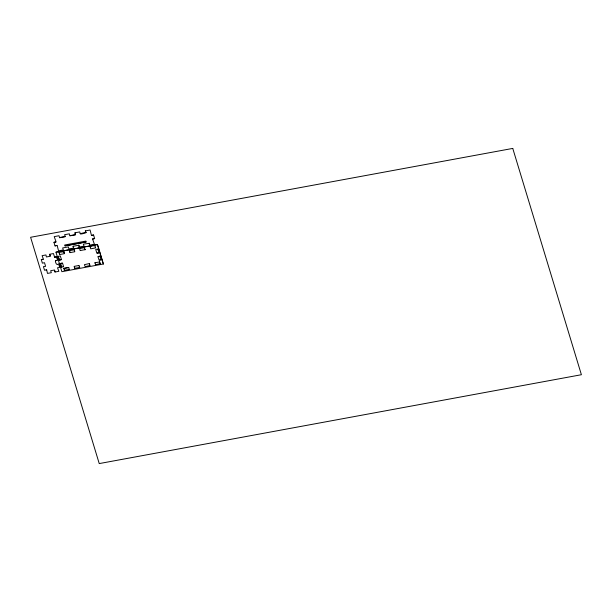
<?xml version="1.0" encoding="UTF-8"?>
<svg xmlns="http://www.w3.org/2000/svg" width="612" height="612" viewBox="0 0 612 612"><rect width="100%" height="100%" fill="white"/><g stroke="black" fill="none" stroke-linecap="round" stroke-linejoin="round"><path stroke-width="0.92" d="M64.734 270.252L69.447 269.379L68.926 269.479M46.214 269.877L46.657 269.77L47.484 273.411L51.324 272.7L50.681 270.695L54.552 270.007L55.042 271.98M63.617 251.731L64.031 251.631L64.489 253.643L59.616 254.546L59.188 252.733L59.616 254.148M80.218 233.547L79.728 231.925L74.939 232.805L75.59 234.809L69.921 235.857L69.37 233.83L64.581 234.71L65.331 236.676L59.586 237.762L59.012 235.742L54.223 236.622L56.12 241.977L54.001 242.298M75.054 268.308L74.618 268.431L74.335 266.74M93.552 235.016L91.479 235.475L90.086 230.013L85.305 230.892L85.833 232.514M98.869 252.481L99.022 252.894L96.88 253.192L95.724 249.505L97.798 248.939L97.928 249.367M80.172 233.524C79.606 235.49 93.116 230.234 80.417 233.662M54.46 256.925L54.567 257.354L56.403 256.795L57.528 260.36L55.791 260.674M84.632 248.074L84.479 247.661L79.675 248.564L80.141 250.591L80.577 250.469M64.375 270.037L63.969 268.691M99.113 259.901C98.601 260.766 102.028 260.024 101.018 259.549M95.472 264.3L95.587 264.728L100.062 263.68M68.766 267.842L69.171 269.127M69.944 252.243L69.516 250.828L69.998 252.634L74.786 251.762L74.679 251.341M79.078 265.906L78.933 265.486L74.144 266.381L74.756 268.125M59.257 259.779L59.402 260.199L61.475 259.633L60.305 255.931L58.071 256.344L59.349 259.802L58.354 256.658M89.459 263.986L89.329 263.573L84.41 264.659L85.16 266.641L89.704 265.593M88.924 243.369L83.347 244.142L84.035 246.139L79.254 247.018L78.956 245.129L78.52 245.251M100.07 256.436C100.85 255.273 96.16 257.484 99.81 256.298M61.445 266.84C59.762 258.516 60.703 268.408 61.736 267.031M54.575 270.42L55.019 272.019L58.859 271.315L57.505 267.773L59.67 267.429L58.576 263.826C56.373 267.008 54.552 259.87 55.822 260.635M99.764 262.058L99.488 261.921M55.661 242.015L53.948 242.275L55.042 245.879L57.153 245.389L58.538 250.836L63.319 249.956L62.669 247.944L68.368 246.904L68.896 248.931L73.677 248.044L72.859 246.253L73.318 246.208M94.669 238.581L92.94 238.894L94.623 238.55L93.575 234.97L91.899 235.337M55.042 245.879L56.778 245.557M92.963 238.856L92.504 238.894L94.401 244.226L89.612 245.106L89.161 243.477M65.025 245.871L86.116 241.985L85.848 241.097L64.757 244.984L65.025 245.871L86.07 241.954M73.295 246.253L78.566 245.282M56.006 252.198L97.446 244.563L103.344 264.009L61.881 271.69L55.96 252.175L97.469 244.517L103.39 264.04M63.633 251.769L59.012 252.358L59.165 252.779M69.661 250.652L73.991 249.857M63.862 251.869L64.291 253.284M84.54 248.059L85.007 249.467M90.232 247.011L90.714 248.816L95.526 247.937L95.38 247.523M46.26 269.9L44.531 270.221L43.437 266.618L45.594 266.358L44.523 262.716L42.381 263.152L41.287 259.542L43.452 259.281L42.098 255.655L45.946 254.952L46.382 256.964L50.306 256.275L49.633 254.271L53.474 253.559L54.506 256.956M74.649 251.379L74.381 249.704L73.945 249.826M95.327 247.569C96.788 244.02 88.771 246.621 90.239 247.049M80.539 250.476L84.877 249.681M56.434 256.749L54.713 257.109M41.341 259.572L43.001 259.281M97.897 249.336L98.861 252.519M59.54 259.909L61.055 259.672M98.693 252.756L97.262 253.016M62.126 263.206L60.619 263.481L62.501 263.053L63.617 266.687L63.181 266.786M98.325 256.535L97.866 256.581L99.159 259.932M100.001 256.413L101.003 259.587M61.697 267.023L63.204 266.74M99.534 261.951L95.189 262.716M79.047 265.876L79.767 267.467L79.308 267.505M89.367 263.971L90.117 265.531L89.689 265.654M95.487 264.338L94.768 262.732L95.227 262.709M79.338 267.498L75.008 268.301M75.467 234.388L74.993 232.835M69.5 250.866L69.255 250.53L69.684 250.614M84.999 249.436L85.282 249.75L84.854 249.727M50.245 255.854L49.679 254.301M60.496 263.734L60.228 263.397L60.657 263.474M100.039 263.726L100.483 263.642L99.725 262.066M85.665 232.751L86.116 232.667L85.351 230.923M89.643 245.068L89.314 243.216L88.878 243.339M78.764 245.389L79.254 247.018M75.337 234.633L70.105 235.62M64.979 236.546L59.708 237.517M64.191 270.206L64.727 270.32L64.191 270.206M63.656 268.431L68.858 267.475L63.656 268.416M512.764 148.418L30.6 237.28L99.236 463.582L581.4 374.72L512.764 148.418"/></g></svg>
